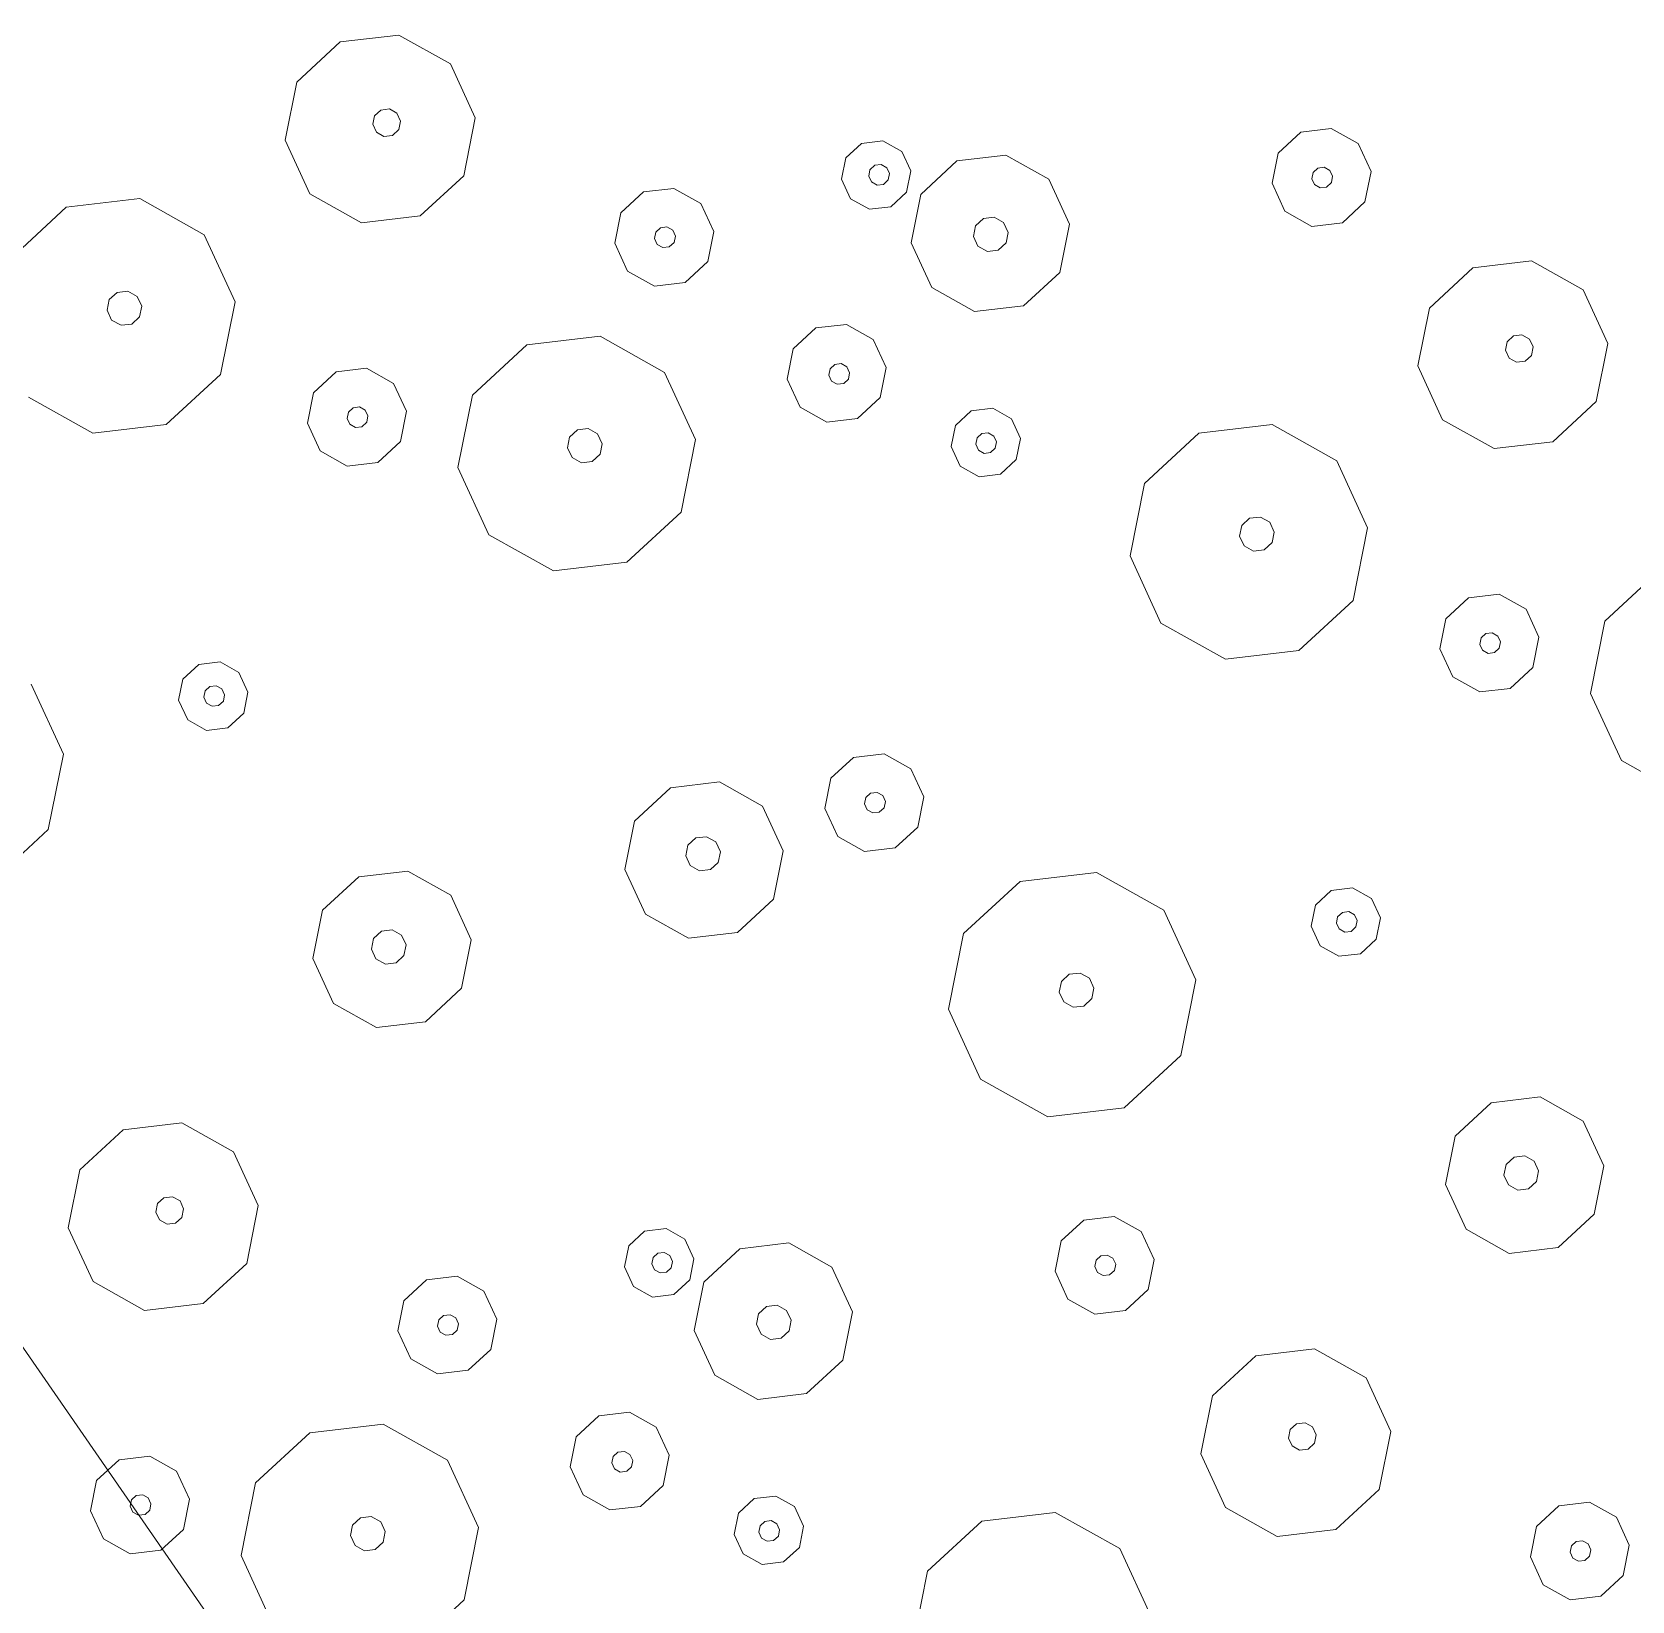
# Model space of a CAD drawing. Header units: metres. Extents: x -2858 to 512, y -1995 to 1252.
# Drawn here: x -934.089 to -931.521, y -880.615 to -878.097 of the extents above; entities that cross this region are included whole.
import ezdxf

# ---------------------------------------------------------------- set-up
doc = ezdxf.new("R2010")
doc.units = ezdxf.units.M
doc.layers.add('Calque commun', color=7, linetype='Continuous')

# ---------------------------------------------------------------- blocks, each defined once
blk = doc.blocks.new('pattern')
at = {"layer": 'Calque commun', "color": 54, "linetype": 'Continuous', "lineweight": 9}
for p, q in [((69.5468, 93.0318), (69.5894, 93.057)), ((69.5894, 93.057), (69.6386, 93.0523)), ((69.5271, 92.9865), (69.5468, 93.0318)), ((69.6386, 93.0523), (69.6757, 93.0195)), ((69.6757, 93.0195), (69.6864, 92.9713)), ((69.5379, 92.9382), (69.5271, 92.9865)), ((69.5893, 92.9813), (69.5935, 92.9909)), ((69.5916, 92.9712), (69.5893, 92.9813)), ((69.5935, 92.9909), (69.6024, 92.9961)), ((69.6024, 92.9961), (69.6127, 92.9951)), ((69.6127, 92.9951), (69.6205, 92.9883)), ((69.6228, 92.9781), (69.6186, 92.9686)), ((69.6205, 92.9883), (69.6228, 92.9781)), ((69.5994, 92.9643), (69.5916, 92.9712)), ((69.6097, 92.9633), (69.5994, 92.9643)), ((69.6186, 92.9686), (69.6097, 92.9633)), ((69.6864, 92.9713), (69.6667, 92.9259)), ((69.575, 92.9055), (69.5379, 92.9382)), ((69.6667, 92.9259), (69.6242, 92.9008)), ((69.6242, 92.9008), (69.575, 92.9055)), ((69.6662, 92.6249), (69.7479, 92.6731)), ((69.7479, 92.6731), (69.8424, 92.6641)), ((69.8424, 92.6641), (69.9136, 92.6013)), ((69.1205, 92.5952), (69.1887, 92.6355)), ((69.1887, 92.6355), (69.2674, 92.628)), ((69.2674, 92.628), (69.3267, 92.5756)), ((69.6284, 92.5378), (69.6662, 92.6249)), ((69.0891, 92.5227), (69.1205, 92.5952)), ((69.9136, 92.6013), (69.9342, 92.5086)), ((69.3267, 92.5756), (69.3439, 92.4984)), ((69.7502, 92.5391), (69.7621, 92.5461)), ((69.7621, 92.5461), (69.7758, 92.5448)), ((69.7758, 92.5448), (69.7862, 92.5357)), ((69.1063, 92.4454), (69.0891, 92.5227)), ((69.1895, 92.5068), (69.1964, 92.5227)), ((69.1964, 92.5227), (69.2113, 92.5315)), ((69.2113, 92.5315), (69.2285, 92.5298)), ((69.2285, 92.5298), (69.2415, 92.5184)), ((69.2415, 92.5184), (69.2452, 92.5015)), ((69.6491, 92.4451), (69.6284, 92.5378)), ((69.7446, 92.5264), (69.7502, 92.5391)), ((69.7477, 92.5129), (69.7446, 92.5264)), ((69.7892, 92.5221), (69.7837, 92.5094)), ((69.7862, 92.5357), (69.7892, 92.5221)), ((70.0965, 92.4261), (70.1437, 92.5349)), ((69.1933, 92.4899), (69.1895, 92.5068)), ((69.2062, 92.4785), (69.1933, 92.4899)), ((69.2452, 92.5015), (69.2384, 92.4856)), ((69.3439, 92.4984), (69.3125, 92.4258)), ((69.758, 92.5037), (69.7477, 92.5129)), ((69.7718, 92.5024), (69.758, 92.5037)), ((69.7837, 92.5094), (69.7718, 92.5024)), ((69.9342, 92.5086), (69.8965, 92.4215)), ((69.2235, 92.4768), (69.2062, 92.4785)), ((69.2384, 92.4856), (69.2235, 92.4768)), ((69.1656, 92.3931), (69.1063, 92.4454)), ((69.7202, 92.3823), (69.6491, 92.4451)), ((69.3125, 92.4258), (69.2443, 92.3856)), ((69.8965, 92.4215), (69.8147, 92.3733)), ((70.1223, 92.3102), (70.0965, 92.4261)), ((69.2443, 92.3856), (69.1656, 92.3931)), ((69.8147, 92.3733), (69.7202, 92.3823)), ((70.2113, 92.2317), (70.1223, 92.3102)), ((68.5913, 92.2982), (68.6171, 92.1824)), ((70.4316, 92.2808), (70.3294, 92.2204)), ((70.3294, 92.2204), (70.2113, 92.2317)), ((68.6171, 92.1824), (68.5699, 92.0735)), ((69.7141, 92.1576), (69.7566, 92.1827)), ((69.7566, 92.1827), (69.8059, 92.178)), ((69.6944, 92.1122), (69.7141, 92.1576)), ((69.8059, 92.178), (69.8429, 92.1453)), ((69.8429, 92.1453), (69.8537, 92.097)), ((69.7051, 92.0639), (69.6944, 92.1122)), ((69.7566, 92.1071), (69.7607, 92.1166)), ((69.7588, 92.0969), (69.7566, 92.1071)), ((69.7607, 92.1166), (69.7697, 92.1219)), ((69.7697, 92.1219), (69.78, 92.1209)), ((69.78, 92.1209), (69.7878, 92.114)), ((69.79, 92.1039), (69.7859, 92.0944)), ((69.7878, 92.114), (69.79, 92.1039)), ((69.0633, 92.0627), (69.0931, 92.0803)), ((69.0931, 92.0803), (69.1276, 92.077)), ((69.7666, 92.0901), (69.7588, 92.0969)), ((69.777, 92.0891), (69.7666, 92.0901)), ((69.7859, 92.0944), (69.777, 92.0891)), ((69.8537, 92.097), (69.834, 92.0517)), ((68.5699, 92.0735), (68.4678, 92.0132)), ((69.0495, 92.031), (69.0633, 92.0627)), ((69.1276, 92.077), (69.1535, 92.0541)), ((69.1535, 92.0541), (69.161, 92.0203)), ((69.7422, 92.0312), (69.7051, 92.0639)), ((69.0571, 91.9972), (69.0495, 92.031)), ((69.0873, 92.0281), (69.0915, 92.0376)), ((69.0896, 92.018), (69.0873, 92.0281)), ((69.0915, 92.0376), (69.1004, 92.0429)), ((69.1004, 92.0429), (69.1107, 92.0419)), ((69.1107, 92.0419), (69.1185, 92.0351)), ((69.1185, 92.0351), (69.1208, 92.0249)), ((69.7914, 92.0265), (69.7422, 92.0312)), ((69.834, 92.0517), (69.7914, 92.0265)), ((70.4084, 92.024), (70.4382, 92.0416)), ((70.4382, 92.0416), (70.4726, 92.0383)), ((70.4726, 92.0383), (70.4986, 92.0154)), ((68.4678, 92.0132), (68.3496, 92.0244)), ((69.0974, 92.0111), (69.0896, 92.018)), ((69.1077, 92.0101), (69.0974, 92.0111)), ((69.1166, 92.0154), (69.1077, 92.0101)), ((69.1208, 92.0249), (69.1166, 92.0154)), ((69.161, 92.0203), (69.1473, 91.9886)), ((70.3946, 91.9922), (70.4084, 92.024)), ((70.4382, 91.999), (70.4471, 92.0043)), ((70.4471, 92.0043), (70.4575, 92.0033)), ((70.4575, 92.0033), (70.4652, 91.9964)), ((70.4986, 92.0154), (70.5061, 91.9816)), ((68.5579, 91.9517), (68.6005, 91.9768)), ((68.6005, 91.9768), (68.6497, 91.9721)), ((69.083, 91.9743), (69.0571, 91.9972)), ((69.1473, 91.9886), (69.1175, 91.971)), ((70.4021, 91.9584), (70.3946, 91.9922)), ((70.4341, 91.9895), (70.4382, 91.999)), ((70.4363, 91.9793), (70.4341, 91.9895)), ((70.4441, 91.9725), (70.4363, 91.9793)), ((70.4634, 91.9768), (70.4544, 91.9715)), ((70.4675, 91.9863), (70.4634, 91.9768)), ((70.4652, 91.9964), (70.4675, 91.9863)), ((70.5061, 91.9816), (70.4923, 91.9499)), ((68.5383, 91.9063), (68.5579, 91.9517)), ((68.6497, 91.9721), (68.6868, 91.9394)), ((69.1175, 91.971), (69.083, 91.9743)), ((69.335, 91.9084), (69.4415, 91.9712)), ((69.4415, 91.9712), (69.5645, 91.9595)), ((69.5645, 91.9595), (69.6572, 91.8777)), ((70.4281, 91.9355), (70.4021, 91.9584)), ((70.4544, 91.9715), (70.4441, 91.9725)), ((70.4923, 91.9499), (70.4625, 91.9323)), ((68.6868, 91.9394), (68.6975, 91.8911)), ((70.4625, 91.9323), (70.4281, 91.9355)), ((68.549, 91.858), (68.5383, 91.9063)), ((68.6005, 91.9012), (68.6046, 91.9107)), ((68.6027, 91.891), (68.6005, 91.9012)), ((68.6046, 91.9107), (68.6135, 91.916)), ((68.6135, 91.916), (68.6239, 91.915)), ((68.6239, 91.915), (68.6317, 91.9081)), ((68.6339, 91.898), (68.6298, 91.8885)), ((68.6317, 91.9081), (68.6339, 91.898)), ((69.2859, 91.795), (69.335, 91.9084)), ((68.6105, 91.8842), (68.6027, 91.891)), ((68.6208, 91.8832), (68.6105, 91.8842)), ((68.6298, 91.8885), (68.6208, 91.8832)), ((68.6975, 91.8911), (68.6779, 91.8457)), ((69.6572, 91.8777), (69.6841, 91.757)), ((70.0996, 91.8529), (70.1678, 91.8932)), ((70.1678, 91.8932), (70.2465, 91.8857)), ((70.2465, 91.8857), (70.3058, 91.8333)), ((68.5861, 91.8253), (68.549, 91.858)), ((70.0682, 91.7804), (70.0996, 91.8529)), ((68.6353, 91.8206), (68.5861, 91.8253)), ((68.6779, 91.8457), (68.6353, 91.8206)), ((70.3058, 91.8333), (70.323, 91.7561)), ((69.3127, 91.6743), (69.2859, 91.795)), ((69.4471, 91.7792), (69.4539, 91.7951)), ((69.4539, 91.7951), (69.4688, 91.8039)), ((69.4688, 91.8039), (69.4861, 91.8023)), ((69.4861, 91.8023), (69.4991, 91.7908)), ((70.1753, 91.7886), (70.1902, 91.7973)), ((70.1902, 91.7973), (70.2074, 91.7957)), ((70.2074, 91.7957), (70.2204, 91.7842)), ((70.4674, 91.7873), (70.5099, 91.8124)), ((70.5099, 91.8124), (70.5592, 91.8077)), ((70.5592, 91.8077), (70.5962, 91.775)), ((69.4508, 91.7623), (69.4471, 91.7792)), ((69.5028, 91.7739), (69.4959, 91.758)), ((69.4991, 91.7908), (69.5028, 91.7739)), ((70.0854, 91.7031), (70.0682, 91.7804)), ((70.1684, 91.7727), (70.1753, 91.7886)), ((70.1722, 91.7558), (70.1684, 91.7727)), ((70.2204, 91.7842), (70.2242, 91.7674)), ((70.4477, 91.7419), (70.4674, 91.7873)), ((70.5962, 91.775), (70.607, 91.7268)), ((68.133, 91.7197), (68.2148, 91.7679)), ((68.2148, 91.7679), (68.3092, 91.7589)), ((68.3092, 91.7589), (68.3804, 91.6961)), ((69.4638, 91.7509), (69.4508, 91.7623)), ((69.481, 91.7492), (69.4638, 91.7509)), ((69.4959, 91.758), (69.481, 91.7492)), ((69.6841, 91.757), (69.6349, 91.6436)), ((70.1852, 91.7443), (70.1722, 91.7558)), ((70.2024, 91.7427), (70.1852, 91.7443)), ((70.2173, 91.7515), (70.2024, 91.7427)), ((70.2242, 91.7674), (70.2173, 91.7515)), ((70.323, 91.7561), (70.2916, 91.6835)), ((70.5086, 91.7397), (70.5127, 91.7493)), ((70.5127, 91.7493), (70.5217, 91.7545)), ((70.5217, 91.7545), (70.532, 91.7536)), ((70.532, 91.7536), (70.5398, 91.7467)), ((70.5398, 91.7467), (70.5421, 91.7365)), ((68.0952, 91.6326), (68.133, 91.7197)), ((70.4585, 91.6937), (70.4477, 91.7419)), ((70.5109, 91.7296), (70.5086, 91.7397)), ((70.5186, 91.7227), (70.5109, 91.7296)), ((70.529, 91.7217), (70.5186, 91.7227)), ((70.5379, 91.727), (70.529, 91.7217)), ((70.5421, 91.7365), (70.5379, 91.727)), ((70.607, 91.7268), (70.5873, 91.6814)), ((68.3804, 91.6961), (68.4011, 91.6034)), ((70.1447, 91.6508), (70.0854, 91.7031)), ((70.4955, 91.6609), (70.4585, 91.6937)), ((70.7578, 91.6365), (70.8599, 91.6968)), ((70.8599, 91.6968), (70.9781, 91.6856)), ((68.6105, 91.6297), (68.7127, 91.6901)), ((68.7127, 91.6901), (68.8308, 91.6788)), ((68.8308, 91.6788), (68.9198, 91.6003)), ((69.4054, 91.5925), (69.3127, 91.6743)), ((70.2916, 91.6835), (70.2234, 91.6433)), ((70.5873, 91.6814), (70.5447, 91.6563)), ((68.217, 91.6339), (68.2289, 91.6409)), ((68.2289, 91.6409), (68.2427, 91.6396)), ((69.6349, 91.6436), (69.5284, 91.5808)), ((70.2234, 91.6433), (70.1447, 91.6508)), ((70.5447, 91.6563), (70.4955, 91.6609)), ((68.1159, 91.5399), (68.0952, 91.6326)), ((68.2115, 91.6212), (68.217, 91.6339)), ((68.2145, 91.6077), (68.2115, 91.6212)), ((68.2427, 91.6396), (68.2531, 91.6305)), ((68.2561, 91.617), (68.2506, 91.6042)), ((68.2531, 91.6305), (68.2561, 91.617)), ((68.5633, 91.5209), (68.6105, 91.6297)), ((70.206, 91.6065), (70.2358, 91.6241)), ((70.2358, 91.6241), (70.2702, 91.6208)), ((70.2702, 91.6208), (70.2962, 91.5979)), ((70.7105, 91.5276), (70.7578, 91.6365)), ((68.2249, 91.5985), (68.2145, 91.6077)), ((68.2386, 91.5972), (68.2249, 91.5985)), ((68.2506, 91.6042), (68.2386, 91.5972)), ((68.4011, 91.6034), (68.3633, 91.5163)), ((68.9198, 91.6003), (68.9456, 91.4844)), ((69.5284, 91.5808), (69.4054, 91.5925)), ((70.1922, 91.5747), (70.206, 91.6065)), ((70.2962, 91.5979), (70.3037, 91.5641)), ((70.1997, 91.5409), (70.1922, 91.5747)), ((70.2279, 91.5743), (70.232, 91.5839)), ((70.2301, 91.5642), (70.2279, 91.5743)), ((70.2379, 91.5573), (70.2301, 91.5642)), ((70.232, 91.5839), (70.2409, 91.5891)), ((70.2409, 91.5891), (70.2513, 91.5882)), ((70.2513, 91.5882), (70.259, 91.5813)), ((70.2613, 91.5711), (70.2572, 91.5616)), ((70.259, 91.5813), (70.2613, 91.5711)), ((70.3037, 91.5641), (70.2899, 91.5323)), ((68.187, 91.4771), (68.1159, 91.5399)), ((70.2257, 91.518), (70.1997, 91.5409)), ((70.2482, 91.5563), (70.2379, 91.5573)), ((70.2572, 91.5616), (70.2482, 91.5563)), ((70.8627, 91.5293), (70.8776, 91.5381)), ((70.8776, 91.5381), (70.8949, 91.5365)), ((68.3633, 91.5163), (68.2815, 91.4681)), ((68.5891, 91.405), (68.5633, 91.5209)), ((68.7086, 91.5067), (68.7155, 91.5225)), ((68.7155, 91.5225), (68.7304, 91.5313)), ((68.7304, 91.5313), (68.7476, 91.5297)), ((68.7476, 91.5297), (68.7606, 91.5182)), ((68.7606, 91.5182), (68.7644, 91.5013)), ((70.2601, 91.5147), (70.2257, 91.518)), ((70.2899, 91.5323), (70.2601, 91.5147)), ((70.7364, 91.4118), (70.7105, 91.5276)), ((70.8558, 91.5134), (70.8627, 91.5293)), ((70.8596, 91.4965), (70.8558, 91.5134)), ((70.8949, 91.5365), (70.9078, 91.525)), ((70.9078, 91.525), (70.9116, 91.5081)), ((68.7124, 91.4898), (68.7086, 91.5067)), ((68.7254, 91.4783), (68.7124, 91.4898)), ((68.7644, 91.5013), (68.7575, 91.4855)), ((70.8726, 91.4851), (70.8596, 91.4965)), ((70.9047, 91.4922), (70.8898, 91.4834)), ((70.9116, 91.5081), (70.9047, 91.4922)), ((71.0928, 91.4912), (71.0456, 91.3824)), ((68.2815, 91.4681), (68.187, 91.4771)), ((68.7426, 91.4767), (68.7254, 91.4783)), ((68.7575, 91.4855), (68.7426, 91.4767)), ((68.9456, 91.4844), (68.8984, 91.3756)), ((70.8898, 91.4834), (70.8726, 91.4851)), ((70.4696, 91.3901), (70.4893, 91.4355)), ((70.4893, 91.4355), (70.5319, 91.4606)), ((70.5319, 91.4606), (70.5811, 91.4559)), ((70.5811, 91.4559), (70.6182, 91.4232)), ((69.4074, 91.3868), (69.45, 91.4119)), ((69.45, 91.4119), (69.4992, 91.4073)), ((70.6182, 91.4232), (70.6289, 91.3749)), ((70.8253, 91.3333), (70.7364, 91.4118)), ((68.6781, 91.3265), (68.5891, 91.405)), ((69.3877, 91.3414), (69.4074, 91.3868)), ((69.4992, 91.4073), (69.5363, 91.3745)), ((70.4804, 91.3418), (70.4696, 91.3901)), ((70.5318, 91.385), (70.536, 91.3945)), ((70.5341, 91.3748), (70.5318, 91.385)), ((70.536, 91.3945), (70.5449, 91.3998)), ((70.5449, 91.3998), (70.5552, 91.3988)), ((70.5552, 91.3988), (70.563, 91.3919)), ((70.563, 91.3919), (70.5653, 91.3818)), ((68.8984, 91.3756), (68.7962, 91.3152)), ((69.5363, 91.3745), (69.547, 91.3263)), ((70.5419, 91.368), (70.5341, 91.3748)), ((70.5522, 91.367), (70.5419, 91.368)), ((70.5611, 91.3723), (70.5522, 91.367)), ((70.5653, 91.3818), (70.5611, 91.3723)), ((70.6289, 91.3749), (70.6092, 91.3296)), ((71.0456, 91.3824), (70.9434, 91.322)), ((69.3985, 91.2932), (69.3877, 91.3414)), ((69.4499, 91.3363), (69.4541, 91.3458)), ((69.4522, 91.3262), (69.4499, 91.3363)), ((69.4541, 91.3458), (69.463, 91.3511)), ((69.463, 91.3511), (69.4734, 91.3501)), ((69.4734, 91.3501), (69.4811, 91.3433)), ((69.4834, 91.3331), (69.4793, 91.3236)), ((69.4811, 91.3433), (69.4834, 91.3331)), ((70.5174, 91.3091), (70.4804, 91.3418)), ((70.9434, 91.322), (70.8253, 91.3333)), ((68.7962, 91.3152), (68.6781, 91.3265)), ((69.46, 91.3193), (69.4522, 91.3262)), ((69.4703, 91.3183), (69.46, 91.3193)), ((69.4793, 91.3236), (69.4703, 91.3183)), ((69.547, 91.3263), (69.5274, 91.2809)), ((69.6225, 91.2764), (69.6906, 91.3167)), ((69.6906, 91.3167), (69.7693, 91.3092)), ((69.7693, 91.3092), (69.8286, 91.2568)), ((70.5667, 91.3044), (70.5174, 91.3091)), ((70.6092, 91.3296), (70.5667, 91.3044)), ((69.4356, 91.2605), (69.3985, 91.2932)), ((71.0336, 91.2605), (71.0762, 91.2856)), ((71.0762, 91.2856), (71.1254, 91.2809)), ((68.1809, 91.2524), (68.2235, 91.2775)), ((68.2235, 91.2775), (68.2727, 91.2728)), ((68.2727, 91.2728), (68.3097, 91.2401)), ((69.4848, 91.2558), (69.4356, 91.2605)), ((69.5274, 91.2809), (69.4848, 91.2558)), ((69.591, 91.2039), (69.6225, 91.2764)), ((69.8286, 91.2568), (69.8458, 91.1796)), ((71.0139, 91.2151), (71.0336, 91.2605)), ((71.1254, 91.2809), (71.1625, 91.2482)), ((68.1612, 91.207), (68.1809, 91.2524)), ((68.3097, 91.2401), (68.3205, 91.1918)), ((71.1625, 91.2482), (71.1732, 91.2)), ((68.172, 91.1587), (68.1612, 91.207)), ((68.2234, 91.2019), (68.2275, 91.2114)), ((68.2275, 91.2114), (68.2365, 91.2167)), ((68.2365, 91.2167), (68.2468, 91.2157)), ((68.2468, 91.2157), (68.2546, 91.2088)), ((68.2546, 91.2088), (68.2569, 91.1987)), ((69.6909, 91.2024), (69.7058, 91.2112)), ((69.7058, 91.2112), (69.723, 91.2095)), ((69.723, 91.2095), (69.736, 91.1981)), ((71.0247, 91.1669), (71.0139, 91.2151)), ((71.0761, 91.21), (71.0803, 91.2195)), ((71.0784, 91.1999), (71.0761, 91.21)), ((71.0803, 91.2195), (71.0892, 91.2248)), ((71.0892, 91.2248), (71.0995, 91.2238)), ((71.0995, 91.2238), (71.1073, 91.2169)), ((71.1096, 91.2068), (71.1055, 91.1973)), ((71.1073, 91.2169), (71.1096, 91.2068)), ((68.2257, 91.1917), (68.2234, 91.2019)), ((68.2335, 91.1849), (68.2257, 91.1917)), ((68.2438, 91.1839), (68.2335, 91.1849)), ((68.2527, 91.1892), (68.2438, 91.1839)), ((68.2569, 91.1987), (68.2527, 91.1892)), ((68.3205, 91.1918), (68.3008, 91.1465)), ((69.6082, 91.1266), (69.591, 91.2039)), ((69.684, 91.1865), (69.6909, 91.2024)), ((69.6878, 91.1696), (69.684, 91.1865)), ((69.7397, 91.1812), (69.7329, 91.1653)), ((69.736, 91.1981), (69.7397, 91.1812)), ((69.8458, 91.1796), (69.8144, 91.107)), ((71.0862, 91.193), (71.0784, 91.1999)), ((71.0965, 91.192), (71.0862, 91.193)), ((71.1055, 91.1973), (71.0965, 91.192)), ((71.1732, 91.2), (71.1536, 91.1546)), ((68.209, 91.126), (68.172, 91.1587)), ((69.7007, 91.1582), (69.6878, 91.1696)), ((69.718, 91.1565), (69.7007, 91.1582)), ((69.7329, 91.1653), (69.718, 91.1565)), ((71.0618, 91.1341), (71.0247, 91.1669)), ((71.1536, 91.1546), (71.111, 91.1294)), ((68.3008, 91.1465), (68.2583, 91.1213)), ((68.8752, 91.1188), (68.905, 91.1364)), ((68.905, 91.1364), (68.9395, 91.1331)), ((68.9395, 91.1331), (68.9654, 91.1102)), ((71.111, 91.1294), (71.0618, 91.1341)), ((68.2583, 91.1213), (68.209, 91.126)), ((68.8614, 91.087), (68.8752, 91.1188)), ((68.9654, 91.1102), (68.9729, 91.0764)), ((69.6675, 91.0743), (69.6082, 91.1266)), ((69.8144, 91.107), (69.7463, 91.0668)), ((68.869, 91.0533), (68.8614, 91.087)), ((68.9009, 91.0843), (68.905, 91.0938)), ((68.9031, 91.0742), (68.9009, 91.0843)), ((68.905, 91.0938), (68.9139, 91.0991)), ((68.9139, 91.0991), (68.9243, 91.0981)), ((68.9243, 91.0981), (68.9321, 91.0912)), ((68.9343, 91.0811), (68.9302, 91.0716)), ((68.9321, 91.0912), (68.9343, 91.0811)), ((68.9729, 91.0764), (68.9592, 91.0447)), ((70.6087, 91.0285), (70.6904, 91.0768)), ((70.6904, 91.0768), (70.7849, 91.0678)), ((68.8949, 91.0303), (68.869, 91.0533)), ((68.9109, 91.0673), (68.9031, 91.0742)), ((68.9213, 91.0663), (68.9109, 91.0673)), ((68.9302, 91.0716), (68.9213, 91.0663)), ((69.7463, 91.0668), (69.6675, 91.0743)), ((70.7849, 91.0678), (70.8561, 91.0049)), ((68.9294, 91.0271), (68.8949, 91.0303)), ((68.9592, 91.0447), (68.9294, 91.0271)), ((70.063, 90.9989), (70.1312, 91.0391)), ((70.1312, 91.0391), (70.2099, 91.0316)), ((70.2099, 91.0316), (70.2692, 90.9792)), ((70.5709, 90.9414), (70.6087, 91.0285)), ((70.0316, 90.9263), (70.063, 90.9989)), ((70.8561, 91.0049), (70.8767, 90.9123)), ((68.5665, 90.9477), (68.6346, 90.988)), ((68.6346, 90.988), (68.7133, 90.9805)), ((68.7133, 90.9805), (68.7727, 90.9281)), ((70.2692, 90.9792), (70.2864, 90.902)), ((68.535, 90.8752), (68.5665, 90.9477)), ((70.6926, 90.9427), (70.7046, 90.9498)), ((70.7046, 90.9498), (70.7184, 90.9485)), ((70.7184, 90.9485), (70.7287, 90.9393)), ((68.7727, 90.9281), (68.7898, 90.8509)), ((70.0488, 90.8491), (70.0316, 90.9263)), ((70.132, 90.9104), (70.1389, 90.9263)), ((70.1389, 90.9263), (70.1538, 90.9351)), ((70.1538, 90.9351), (70.171, 90.9335)), ((70.171, 90.9335), (70.184, 90.922)), ((70.184, 90.922), (70.1877, 90.9051)), ((70.5916, 90.8487), (70.5709, 90.9414)), ((70.6871, 90.93), (70.6926, 90.9427)), ((70.6901, 90.9165), (70.6871, 90.93)), ((70.7317, 90.9258), (70.7262, 90.9131)), ((70.7287, 90.9393), (70.7317, 90.9258)), ((68.9342, 90.8821), (68.9768, 90.9072)), ((68.9768, 90.9072), (69.026, 90.9025)), ((69.026, 90.9025), (69.0631, 90.8698)), ((70.1358, 90.8936), (70.132, 90.9104)), ((70.1877, 90.9051), (70.1809, 90.8893)), ((70.2864, 90.902), (70.255, 90.8294)), ((70.7005, 90.9074), (70.6901, 90.9165)), ((70.7143, 90.906), (70.7005, 90.9074)), ((70.7262, 90.9131), (70.7143, 90.906)), ((70.8767, 90.9123), (70.839, 90.8252)), ((68.5522, 90.798), (68.535, 90.8752)), ((68.6352, 90.8675), (68.6421, 90.8834)), ((68.6421, 90.8834), (68.657, 90.8922)), ((68.657, 90.8922), (68.6743, 90.8905)), ((68.6743, 90.8905), (68.6872, 90.8791)), ((68.6872, 90.8791), (68.691, 90.8622)), ((68.9145, 90.8367), (68.9342, 90.8821)), ((70.1487, 90.8821), (70.1358, 90.8936)), ((70.166, 90.8805), (70.1487, 90.8821)), ((70.1809, 90.8893), (70.166, 90.8805)), ((68.639, 90.8506), (68.6352, 90.8675)), ((68.652, 90.8391), (68.639, 90.8506)), ((68.6841, 90.8463), (68.6692, 90.8375)), ((68.691, 90.8622), (68.6841, 90.8463)), ((68.7898, 90.8509), (68.7584, 90.7783)), ((68.9796, 90.8441), (68.9885, 90.8493)), ((68.9885, 90.8493), (68.9988, 90.8484)), ((68.9988, 90.8484), (69.0066, 90.8415)), ((69.0631, 90.8698), (69.0738, 90.8216)), ((70.1081, 90.7967), (70.0488, 90.8491)), ((70.6627, 90.7859), (70.5916, 90.8487)), ((68.6692, 90.8375), (68.652, 90.8391)), ((68.9253, 90.7885), (68.9145, 90.8367)), ((68.9754, 90.8345), (68.9796, 90.8441)), ((68.9777, 90.8244), (68.9754, 90.8345)), ((68.9855, 90.8175), (68.9777, 90.8244)), ((69.0047, 90.8218), (68.9958, 90.8166)), ((69.0089, 90.8314), (69.0047, 90.8218)), ((69.0066, 90.8415), (69.0089, 90.8314)), ((69.0738, 90.8216), (69.0541, 90.7762)), ((70.255, 90.8294), (70.1868, 90.7892)), ((70.839, 90.8252), (70.7572, 90.7769)), ((68.6115, 90.7456), (68.5522, 90.798)), ((68.9958, 90.8166), (68.9855, 90.8175)), ((70.1868, 90.7892), (70.1081, 90.7967)), ((68.7584, 90.7783), (68.6903, 90.7381)), ((68.9623, 90.7558), (68.9253, 90.7885)), ((69.0541, 90.7762), (69.0116, 90.7511)), ((69.2246, 90.7313), (69.3268, 90.7916)), ((69.3268, 90.7916), (69.4449, 90.7804)), ((69.4449, 90.7804), (69.5338, 90.7019)), ((70.7572, 90.7769), (70.6627, 90.7859)), ((68.6903, 90.7381), (68.6115, 90.7456)), ((69.0116, 90.7511), (68.9623, 90.7558)), ((68.6728, 90.7013), (68.7026, 90.7189)), ((68.7026, 90.7189), (68.7371, 90.7156)), ((69.1774, 90.6224), (69.2246, 90.7313)), ((68.659, 90.6695), (68.6728, 90.7013)), ((68.7371, 90.7156), (68.763, 90.6927)), ((68.763, 90.6927), (68.7705, 90.6589)), ((69.5338, 90.7019), (69.5596, 90.586)), ((68.6666, 90.6357), (68.659, 90.6695)), ((68.6947, 90.6691), (68.6988, 90.6787)), ((68.6969, 90.659), (68.6947, 90.6691)), ((68.6988, 90.6787), (68.7078, 90.6839)), ((68.7078, 90.6839), (68.7181, 90.683)), ((68.7181, 90.683), (68.7259, 90.6761)), ((68.7281, 90.666), (68.724, 90.6564)), ((68.7259, 90.6761), (68.7281, 90.666)), ((68.7047, 90.6521), (68.6969, 90.659)), ((68.7151, 90.6511), (68.7047, 90.6521)), ((68.724, 90.6564), (68.7151, 90.6511)), ((68.7705, 90.6589), (68.7568, 90.6271)), ((68.6925, 90.6128), (68.6666, 90.6357)), ((68.7568, 90.6271), (68.727, 90.6095)), ((69.2032, 90.5066), (69.1774, 90.6224)), ((69.3227, 90.6082), (69.3295, 90.6241)), ((69.3295, 90.6241), (69.3445, 90.6329)), ((69.3445, 90.6329), (69.3617, 90.6313)), ((69.3617, 90.6313), (69.3746, 90.6198)), ((69.3746, 90.6198), (69.3784, 90.6029)), ((68.727, 90.6095), (68.6925, 90.6128)), ((69.3264, 90.5913), (69.3227, 90.6082)), ((69.3394, 90.5799), (69.3264, 90.5913)), ((69.3784, 90.6029), (69.3715, 90.587)), ((69.3566, 90.5782), (69.3394, 90.5799)), ((69.3715, 90.587), (69.3566, 90.5782)), ((69.5596, 90.586), (69.5124, 90.4772)), ((68.9561, 90.5303), (68.9987, 90.5554)), ((68.9987, 90.5554), (69.0479, 90.5507)), ((69.0479, 90.5507), (69.085, 90.518)), ((68.9365, 90.4849), (68.9561, 90.5303)), ((69.085, 90.518), (69.0957, 90.4697)), ((68.9986, 90.4798), (69.0028, 90.4893)), ((69.0028, 90.4893), (69.0117, 90.4946)), ((69.0117, 90.4946), (69.0221, 90.4936)), ((69.0221, 90.4936), (69.0298, 90.4867)), ((69.0298, 90.4867), (69.0321, 90.4766)), ((69.2921, 90.4281), (69.2032, 90.5066)), ((68.9472, 90.4366), (68.9365, 90.4849)), ((69.0009, 90.4696), (68.9986, 90.4798)), ((69.0087, 90.4628), (69.0009, 90.4696)), ((69.019, 90.4618), (69.0087, 90.4628)), ((69.028, 90.4671), (69.019, 90.4618)), ((69.0321, 90.4766), (69.028, 90.4671)), ((69.0957, 90.4697), (69.0761, 90.4244)), ((69.5124, 90.4772), (69.4103, 90.4168)), ((69.992, 90.4346), (70.0058, 90.4664)), ((70.0058, 90.4664), (70.0356, 90.4839)), ((70.0356, 90.4839), (70.0701, 90.4807)), ((70.0701, 90.4807), (70.096, 90.4578)), ((68.9843, 90.4039), (68.9472, 90.4366)), ((69.9996, 90.4008), (69.992, 90.4346)), ((70.0298, 90.4318), (70.034, 90.4413)), ((70.034, 90.4413), (70.0429, 90.4466)), ((70.0429, 90.4466), (70.0532, 90.4456)), ((70.0532, 90.4456), (70.061, 90.4387)), ((70.061, 90.4387), (70.0633, 90.4286)), ((70.096, 90.4578), (70.1035, 90.424)), ((69.0761, 90.4244), (69.0335, 90.3992)), ((69.4103, 90.4168), (69.2921, 90.4281)), ((70.0321, 90.4216), (70.0298, 90.4318)), ((70.0399, 90.4147), (70.0321, 90.4216)), ((70.0502, 90.4138), (70.0399, 90.4147)), ((70.0591, 90.419), (70.0502, 90.4138)), ((70.0633, 90.4286), (70.0591, 90.419)), ((70.1035, 90.424), (70.0898, 90.3922)), ((69.0335, 90.3992), (68.9843, 90.4039)), ((70.0255, 90.3779), (69.9996, 90.4008)), ((70.0898, 90.3922), (70.06, 90.3746)), ((69.5004, 90.3553), (69.543, 90.3804)), ((69.543, 90.3804), (69.5922, 90.3757)), ((69.5922, 90.3757), (69.6293, 90.343)), ((70.06, 90.3746), (70.0255, 90.3779)), ((70.2775, 90.312), (70.384, 90.3749)), ((70.384, 90.3749), (70.507, 90.3631)), ((69.4808, 90.3099), (69.5004, 90.3553)), ((69.6293, 90.343), (69.64, 90.2948)), ((69.4915, 90.2617), (69.4808, 90.3099)), ((69.543, 90.3048), (69.5471, 90.3143)), ((69.5471, 90.3143), (69.556, 90.3196)), ((69.556, 90.3196), (69.5664, 90.3186)), ((69.5664, 90.3186), (69.5742, 90.3118)), ((69.5742, 90.3118), (69.5764, 90.3016)), ((70.2283, 90.1986), (70.2775, 90.312)), ((69.5452, 90.2947), (69.543, 90.3048)), ((69.553, 90.2878), (69.5452, 90.2947)), ((69.5633, 90.2868), (69.553, 90.2878)), ((69.5723, 90.2921), (69.5633, 90.2868)), ((69.5764, 90.3016), (69.5723, 90.2921)), ((69.64, 90.2948), (69.6204, 90.2494)), ((69.5286, 90.2289), (69.4915, 90.2617)), ((69.5778, 90.2243), (69.5286, 90.2289)), ((69.6204, 90.2494), (69.5778, 90.2243)), ((69.0755, 90.1233), (69.1572, 90.1716)), ((69.1572, 90.1716), (69.2517, 90.1626)), ((69.2517, 90.1626), (69.3229, 90.0997)), ((69.0377, 90.0362), (69.0755, 90.1233)), ((69.3229, 90.0997), (69.3436, 90.0071)), ((69.553, 90.0334), (69.6552, 90.0937)), ((69.6552, 90.0937), (69.7734, 90.0824)), ((69.7734, 90.0824), (69.8623, 90.0039)), ((69.0584, 89.9436), (69.0377, 90.0362)), ((69.154, 90.0248), (69.1595, 90.0375)), ((69.157, 90.0113), (69.154, 90.0248)), ((69.1595, 90.0375), (69.1714, 90.0446)), ((69.1714, 90.0446), (69.1852, 90.0433)), ((69.1852, 90.0433), (69.1956, 90.0341)), ((69.1956, 90.0341), (69.1986, 90.0206)), ((69.5058, 89.9245), (69.553, 90.0334)), ((69.1674, 90.0022), (69.157, 90.0113)), ((69.1811, 90.0009), (69.1674, 90.0022)), ((69.1931, 90.0079), (69.1811, 90.0009)), ((69.1986, 90.0206), (69.1931, 90.0079)), ((69.3436, 90.0071), (69.3058, 89.92)), ((69.8623, 90.0039), (69.8881, 89.8881)), ((69.1295, 89.8807), (69.0584, 89.9436)), ((69.3058, 89.92), (69.224, 89.8717)), ((69.5316, 89.8087), (69.5058, 89.9245)), ((69.6511, 89.9103), (69.658, 89.9262)), ((69.658, 89.9262), (69.6729, 89.935)), ((69.6729, 89.935), (69.6901, 89.9333)), ((69.6901, 89.9333), (69.7031, 89.9219)), ((69.7031, 89.9219), (69.7069, 89.905)), ((69.6549, 89.8934), (69.6511, 89.9103)), ((69.7069, 89.905), (69.7, 89.8891)), ((69.224, 89.8717), (69.1295, 89.8807)), ((69.6679, 89.882), (69.6549, 89.8934)), ((69.6851, 89.8803), (69.6679, 89.882)), ((69.7, 89.8891), (69.6851, 89.8803)), ((69.6206, 89.7301), (69.5316, 89.8087)), ((69.7387, 89.7189), (69.6206, 89.7301))]:
    blk.add_line(p, q, dxfattribs=at)
at = {"layer": 'Calque commun', "color": 7, "linetype": 'Continuous', "lineweight": 9}
mesh = blk.add_polyface(dxfattribs=at)
corners = [(70.8497, 113.5412), (53.8349, 19.1692), (74.7282, 106.3237), (76.0435, 113.5984), (74.769, 106.1763), (58.8077, 18.2701), (114.1703, 105.207), (114.1703, 98.5387)]
mesh.append_faces([[corners[k] for k in face] for face in [(3, 4, 6)]], dxfattribs={"vtx0": -1, "vtx1": -1, "color": 7})
mesh.append_faces([[corners[k] for k in face] for face in [(3, 2, 4)]], dxfattribs={"vtx0": -1, "vtx2": -1, "color": 7})
mesh.append_faces([[corners[k] for k in face] for face in [(5, 2, 1)]], dxfattribs={"vtx1": -1, "color": 7})
mesh.append_faces([[corners[k] for k in face] for face in [(0, 1, 2), (3, 0, 2)]], dxfattribs={"vtx1": -1, "vtx2": -1, "color": 7})
mesh.append_faces([[corners[k] for k in face] for face in [(4, 7, 6)]], dxfattribs={"vtx2": -1, "color": 7})

msp = doc.modelspace()

# ---------------------------------------------------------------- block references
at = {"layer": 'Calque commun', "color": 0, "linetype": 'ByBlock', "lineweight": -2, "rotation": 228.1617603435354}
msp.add_blockref('pattern', (-954.4467, -766.6559), dxfattribs=at)

doc.saveas('drawing.dxf')
